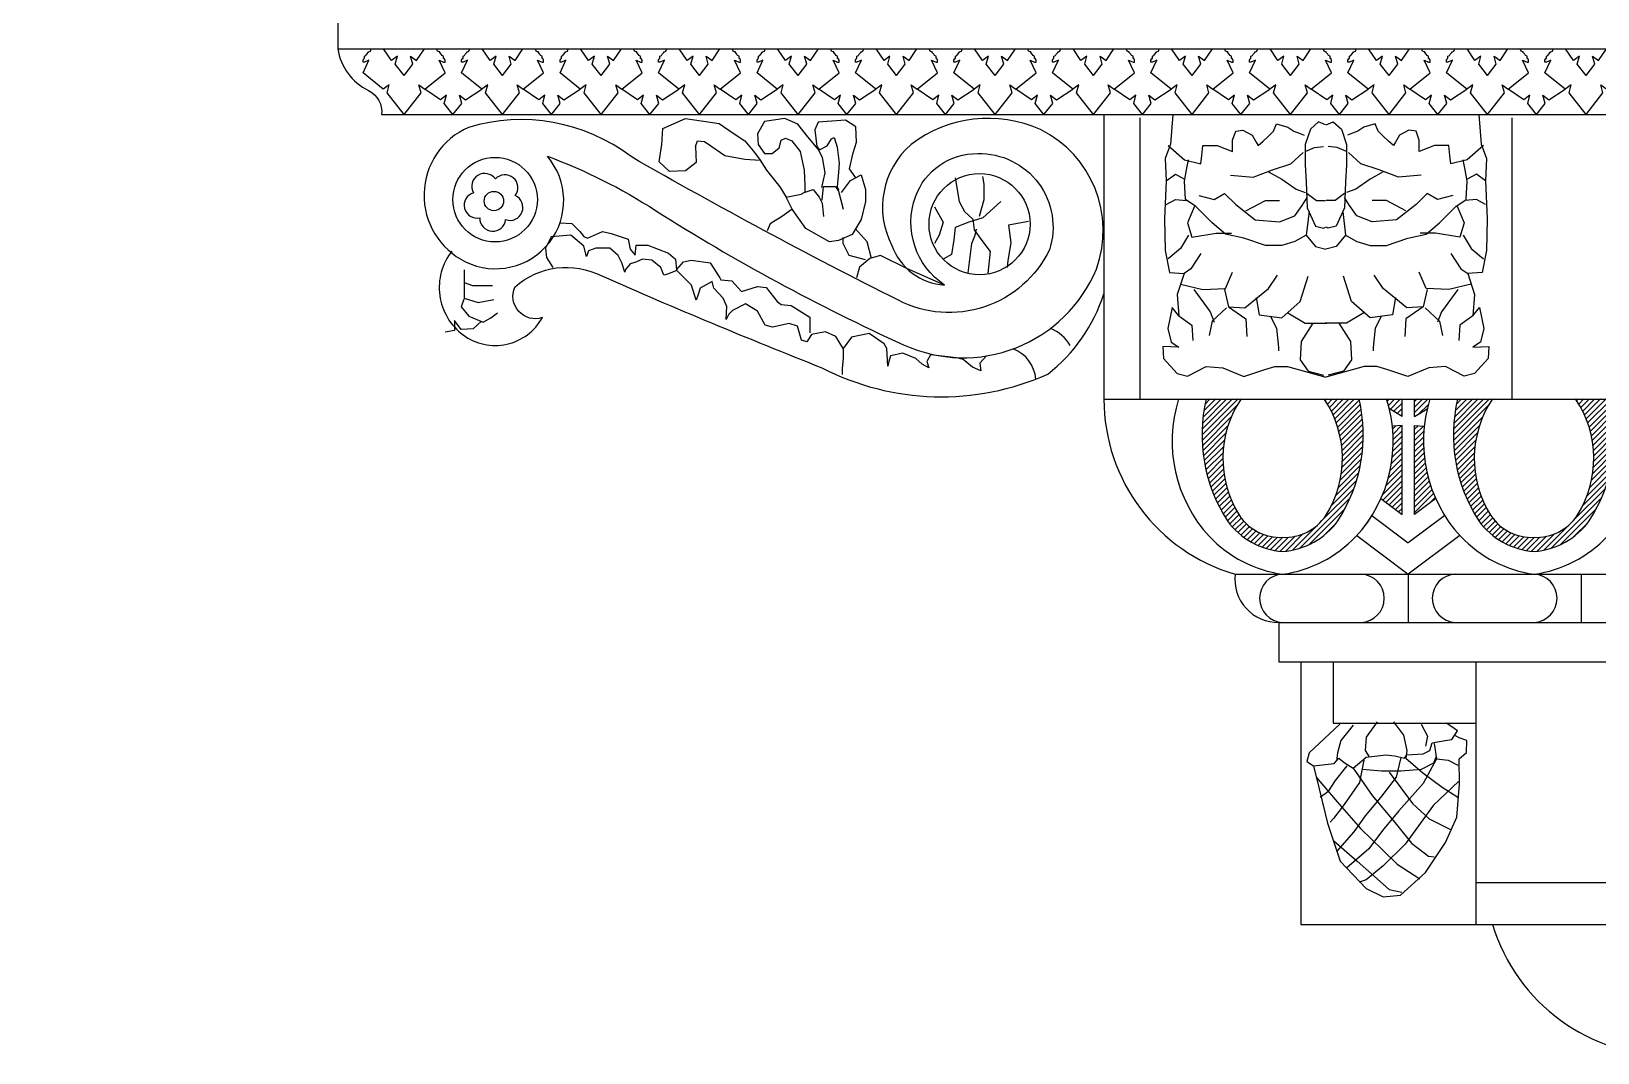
# Model space of a CAD drawing. Extents: x 140 to 2512, y 69 to 3554.
# Drawn here: x 140.4 to 498.2, y 3040.3 to 3273.6 of the extents above; entities that cross this region are included whole.
import ezdxf

# ---------------------------------------------------------------- set-up
doc = ezdxf.new("R2010")
doc.units = 0
doc.header["$LTSCALE"] = 10
doc.header["$MEASUREMENT"] = 0
for name, color, linetype in [('3', 3, 'CONTINUOUS'), ('4', 4, 'CONTINUOUS'), ('7', 7, 'CONTINUOUS'), ('BH', 3, 'CONTINUOUS')]:
    doc.layers.add(name, color=color, linetype=linetype)
pattern_1 = [(45, (119.9535, 2007.5576), (-0.6344319, 0.6344319), [])]

msp = doc.modelspace()

# ---------------------------------------------------------------- hatches: boundary and pattern name
at = {"layer": '3'}
h = msp.add_hatch(dxfattribs=at)
h.set_pattern_fill('ANSI31', color=256, scale=7.177778, style=0)
h.set_pattern_definition([(45, (62.5313, 2007.5576), (-0.6344319, 0.6344319), [])])
h.paths.add_polyline_path([(443.72, 3189.64), (435.75, 3189.64, -0.297247), (436.12, 3163.01, -0.262813), (426.24, 3158.04, -0.262813), (416.37, 3163.01, -0.297247), (416.74, 3189.64), (408.77, 3189.64, 0.20319), (413.62, 3161.81, 0.224863), (426.24, 3154.82, 0.224863), (438.86, 3161.81, 0.20319)])
h = msp.add_hatch(dxfattribs=at)
h.set_pattern_fill('ANSI31', color=256, scale=7.177778, style=0)
h.set_pattern_definition(pattern_1)
h.paths.add_polyline_path([(453.52, 3189.64), (450, 3189.64, -0.018345), (450.63, 3187.37), (453.52, 3185.65)])
h.paths.add_polyline_path([(453.52, 3183.56), (451.31, 3183.44, -0.133078), (448.7, 3166.88), (453.52, 3163.25)])
h.paths.add_polyline_path([(458.6, 3183.44), (456.39, 3183.56), (456.39, 3163.25), (461.21, 3166.88, -0.133078)])
h.paths.add_polyline_path([(456.39, 3189.64), (456.39, 3185.65), (459.28, 3187.37, -0.018345), (459.9, 3189.64)])
h = msp.add_hatch(dxfattribs=at)
h.set_pattern_fill('ANSI31', color=256, scale=7.177778, style=0)
h.set_pattern_definition(pattern_1)
h.paths.add_polyline_path([(501.14, 3189.64), (493.17, 3189.64, -0.297247), (493.54, 3163.01, -0.262813), (483.67, 3158.04, -0.262813), (473.79, 3163.01, -0.297247), (474.16, 3189.64), (466.19, 3189.64, 0.20319), (471.05, 3161.81, 0.224863), (483.67, 3154.82, 0.224863), (496.28, 3161.81, 0.20319)])

# ---------------------------------------------------------------- linework, layer by layer
for p, q in [((453.52, 3185.65), (453.52, 3189.64)), ((456.39, 3185.65), (456.39, 3189.64)), ((453.52, 3185.65), (450.63, 3187.37)), ((456.39, 3185.65), (459.28, 3187.37)), ((453.52, 3183.56), (451.31, 3183.44)), ((453.52, 3163.25), (453.52, 3183.56)), ((456.39, 3183.56), (458.6, 3183.44)), ((456.39, 3163.25), (456.39, 3183.56)), ((448.7, 3166.88), (453.52, 3163.25)), ((461.21, 3166.88), (456.39, 3163.25)), ((446.65, 3163.03), (454.95, 3156.78)), ((463.26, 3163.03), (454.95, 3156.78)), ((443.19, 3158.45), (454.95, 3149.59)), ((466.72, 3158.45), (454.95, 3149.59))]:
    msp.add_line(p, q, dxfattribs=at)
for points in [[(402.48, 3189.64, 0.269333), (409.51, 3158.21, 0.168546), (426.24, 3149.61, 0.168546), (442.98, 3158.21, 0.269333), (450, 3189.64)], [(408.77, 3189.64, 0.20319), (413.62, 3161.81, 0.224863), (426.24, 3154.82, 0.224863), (438.86, 3161.81, 0.20319), (443.72, 3189.64)], [(416.74, 3189.64, 0.297247), (416.37, 3163.01, 0.262813), (426.24, 3158.04, 0.262813), (436.12, 3163.01, 0.297247), (435.75, 3189.64)], [(459.9, 3189.64, 0.269333), (466.93, 3158.21, 0.168546), (483.67, 3149.61, 0.168546), (500.4, 3158.21, 0.269333), (507.43, 3189.64)], [(466.19, 3189.64, 0.20319), (471.05, 3161.81, 0.224863), (483.67, 3154.82, 0.224863), (496.28, 3161.81, 0.20319), (501.14, 3189.64)], [(474.16, 3189.64, 0.297247), (473.79, 3163.01, 0.262813), (483.67, 3158.04, 0.262813), (493.54, 3163.01, 0.297247), (493.17, 3189.64)]]:
    msp.add_lwpolyline(points, format="xyb", dxfattribs=at)
msp.add_arc((419.44, 3179.98), 32.06, 317.2513, 17.5471, dxfattribs=at)
at = {"layer": '4'}
for points in [[(520.4, 3439.61), (140.4, 3399.61), (140.4, 3389.61), (150.4, 3389.61, -0.01106), (167.25, 3355.64, 0.269558), (190.4, 3339.61), (190.4, 3334.61, 0.287592), (210.4, 3319.61), (210.4, 3269.61, 0.246886), (217.42, 3260.13, -0.323386), (220.4, 3254.61), (385.4, 3254.61)], [(349.02, 3215.68, -0.345789), (342.37, 3235.85, -0.32066), (356.59, 3245.7, -0.518727), (372.95, 3223.68, -0.420621), (338.48, 3212.2, -0.014331), (277.41, 3245.01, 0.240225), (240.27, 3251.69, 0.639459), (239.59, 3220.98, 0.813459), (258.29, 3245.08)], [(258.29, 3245.08, -0.055279), (282.97, 3232.73, 0.034965), (339.66, 3202.02, 0.423713), (383.69, 3219.32, 0.383894), (370.9, 3251.18, 0.276087), (341.36, 3247.79, 0.344707), (336.95, 3224.73, 0.299039), (349.02, 3215.68)], [(385.4, 3254.61), (385.4, 3189.61, 0.332536), (415.4, 3149.61, 0.458263), (425.4, 3138.61), (425.4, 3129.61), (430.4, 3129.61), (430.4, 3069.61), (474.18, 3069.61, 0.334457), (515.32, 3039.61, 0.179576), (520.4, 3029.61), (520.4, 3024.61)], [(236.45, 3223.43, 0.422795), (239.04, 3204.28, 0.45334), (257.14, 3208.23, -0.652258), (250.87, 3215.19, -0.312874), (270.73, 3217.74, 0.009735), (320.99, 3196.78, 0.228104), (372.57, 3195.32, 0.151167), (385.4, 3213.65, 0.428919)]]:
    msp.add_lwpolyline(points, format="xyb", dxfattribs=at)
at = {"layer": '7'}
for p, q in [((210.4, 3269.61), (1531.71, 3269.61)), ((385.4, 3254.61), (1530.25, 3254.61)), ((393.61, 3253.89), (393.61, 3189.61)), ((478.61, 3253.89), (478.61, 3189.61)), ((385.4, 3189.61), (1526.97, 3189.61)), ((415.4, 3149.61), (1527.37, 3149.61)), ((425.4, 3138.61), (1527.81, 3138.61)), ((425.4, 3129.61), (1528.27, 3129.61)), ((470.4, 3129.61), (470.4, 3069.61)), ((470.4, 3079.19), (510.2, 3079.19)), ((430.4, 3069.61), (1533.74, 3069.61))]:
    msp.add_line(p, q, dxfattribs=at)
for points in [[(292.11, 3247.33), (292.27, 3243.66), (289.87, 3241.75), (286.21, 3241.6), (283.82, 3243.82), (284.46, 3247.8), (284.62, 3251.46), (289.87, 3253.69), (297.52, 3252.58), (300.71, 3250.35), (303.42, 3248.6), (305.33, 3246.37), (306.77, 3244.46), (308.36, 3241.91), (311.39, 3238.09), (312.85, 3235.76)], [(320.95, 3237.93), (321.75, 3241.28), (321.11, 3244.78), (320.15, 3246.69), (317.76, 3249.55), (315.53, 3252.42), (312.5, 3253.69), (307.88, 3253.06), (306.29, 3250.19), (306.45, 3247.8), (307.88, 3245.73), (309.63, 3245.73), (311.23, 3247.01), (311.71, 3248.76), (312.66, 3249.24), (314.1, 3248.6), (316.01, 3246.21), (316.97, 3241.91), (317.12, 3238.41), (317.12, 3236.98)], [(328.74, 3240.2), (327.32, 3242.23), (328.12, 3245.89), (328.92, 3248.28), (328.76, 3251.78), (326.37, 3253.37), (320.15, 3252.9), (319.36, 3251.15), (319.83, 3247.33), (320.47, 3246.53), (322.22, 3247.48), (323.18, 3249.08), (323.82, 3249.39), (324.45, 3247.17), (324.93, 3243.51), (324.77, 3241.44), (324.45, 3238.09), (324.77, 3237.46)], [(292.11, 3247.33), (292.58, 3248.6), (294.18, 3248.44), (295.61, 3247.48), (298.8, 3245.26), (303.42, 3244.46), (306.91, 3244.23)], [(321.05, 3235.08), (321.39, 3238.15), (324.12, 3238.15), (324.81, 3237.13), (325.83, 3233.03)], [(325.49, 3236.79), (327.54, 3239.52), (329.93, 3240.88), (330.96, 3237.47)], [(351.43, 3240.19), (352.38, 3234.79), (353.6, 3232.49), (355.49, 3230.73), (355.76, 3228.3), (357.52, 3225.87), (359.41, 3223.3), (358.87, 3218.3)], [(356.98, 3231.41), (358.06, 3235.19), (358.06, 3238.71), (357.79, 3240.46)], [(330.96, 3237.47), (330.96, 3234.74), (329.93, 3230.64), (327.88, 3227.23), (324.81, 3225.87), (322.76, 3225.52), (317.29, 3228.6), (314.21, 3233.03), (312.85, 3235.76), (316.26, 3236.45), (316.95, 3236.79), (319, 3237.47), (320.37, 3235.76), (321.05, 3234.4), (321.39, 3231.33)], [(361.85, 3234.79), (357.79, 3231.01), (354.54, 3230.06), (351.43, 3228.84), (351.16, 3226.01), (350.62, 3222.63), (348.73, 3221.55)], [(314.21, 3233.03), (312.03, 3231.41), (309.16, 3229.66), (308.52, 3228.07)], [(346.7, 3233.57), (348.73, 3230.06), (347.78, 3227.09), (346.7, 3225.19)], [(332.33, 3221.77), (331.3, 3225.52), (328.57, 3228.6)], [(354.41, 3218.44), (355.22, 3225.19), (356.03, 3227.09), (356.3, 3228.44)], [(368.21, 3230.19), (363.61, 3229.38), (364.15, 3225.33), (363.47, 3221.28), (363.34, 3219.65)], [(330.96, 3221.43), (327.2, 3222.45), (325.83, 3225.18), (325.83, 3226.55)], [(349.02, 3215.68), (340.53, 3219.38), (334.38, 3222.45), (331.98, 3221.77), (329.59, 3219.72), (328.91, 3217.33)]]:
    msp.add_lwpolyline(points, dxfattribs=at)
msp.add_lwpolyline([(248.75, 3230.61, 0.955269), (250.95, 3236.11, 0.955269), (246.4, 3239.9, 0.955269), (241.39, 3236.75, 0.955269), (242.84, 3231.01, 0.955269)], format="xyb", close=True, dxfattribs=at)
for centre, radius in [((246.34, 3235.18), 9.65), ((357.01, 3229.58), 11.55), ((246.07, 3234.87), 2.21)]:
    msp.add_circle(centre, radius, dxfattribs=at)
at = {"layer": 'BH'}
for p, q in [((454.95, 3149.59), (454.95, 3138.61)), ((494.41, 3149.59), (494.41, 3138.61)), ((437.8, 3129.61), (437.8, 3115.61)), ((437.8, 3115.61), (470.4, 3115.61))]:
    msp.add_line(p, q, dxfattribs=at)
for points in [[(225.54, 3254.61), (221.67, 3259.56), (222.18, 3261.44), (220.81, 3260.41), (216.17, 3264.18), (217.53, 3267.08), (216.51, 3266.57), (216.34, 3266.57), (216.17, 3266.57), (216.17, 3266.74), (216.17, 3267.08), (216.34, 3267.42), (216.51, 3267.42), (216.51, 3267.59), (216.51, 3267.76), (216.51, 3267.94), (216.85, 3268.11), (217.02, 3268.45), (217.36, 3268.79), (217.36, 3268.96), (217.53, 3268.96), (217.88, 3269.13), (218.05, 3269.64)], [(225.54, 3263.54), (223.54, 3266.1), (224.05, 3267.98), (222.68, 3266.96), (220.88, 3269.61)], [(225.54, 3254.61), (229.42, 3259.56), (228.9, 3261.44), (230.27, 3260.41), (234.92, 3264.18), (233.55, 3267.08), (234.57, 3266.57), (234.74, 3266.57), (234.92, 3266.57), (234.92, 3266.74), (234.92, 3267.08), (234.74, 3267.42), (234.57, 3267.42), (234.57, 3267.59), (234.57, 3267.76), (234.57, 3267.94), (234.23, 3268.11), (234.06, 3268.45), (233.72, 3268.79), (233.72, 3268.96), (233.55, 3268.96), (233.2, 3269.13), (233.03, 3269.64)], [(225.54, 3263.54), (227.54, 3266.1), (227.03, 3267.98), (228.4, 3266.96), (230.2, 3269.61)], [(248.04, 3254.61), (244.17, 3259.56), (244.68, 3261.44), (243.31, 3260.41), (238.67, 3264.18), (240.03, 3267.08), (239.01, 3266.57), (238.84, 3266.57), (238.67, 3266.57), (238.67, 3266.74), (238.67, 3267.08), (238.84, 3267.42), (239.01, 3267.42), (239.01, 3267.59), (239.01, 3267.76), (239.01, 3267.94), (239.35, 3268.11), (239.52, 3268.45), (239.86, 3268.79), (239.86, 3268.96), (240.03, 3268.96), (240.38, 3269.13), (240.55, 3269.64)], [(248.04, 3263.54), (246.04, 3266.1), (246.55, 3267.98), (245.18, 3266.96), (243.38, 3269.61)], [(248.04, 3254.61), (251.92, 3259.56), (251.4, 3261.44), (252.77, 3260.41), (257.42, 3264.18), (256.05, 3267.08), (257.07, 3266.57), (257.24, 3266.57), (257.42, 3266.57), (257.42, 3266.74), (257.42, 3267.08), (257.24, 3267.42), (257.07, 3267.42), (257.07, 3267.59), (257.07, 3267.76), (257.07, 3267.94), (256.73, 3268.11), (256.56, 3268.45), (256.22, 3268.79), (256.22, 3268.96), (256.05, 3268.96), (255.7, 3269.13), (255.53, 3269.64)], [(248.04, 3263.54), (250.04, 3266.1), (249.53, 3267.98), (250.9, 3266.96), (252.7, 3269.61)], [(270.54, 3254.61), (266.67, 3259.56), (267.18, 3261.44), (265.81, 3260.41), (261.17, 3264.18), (262.53, 3267.08), (261.51, 3266.57), (261.34, 3266.57), (261.17, 3266.57), (261.17, 3266.74), (261.17, 3267.08), (261.34, 3267.42), (261.51, 3267.42), (261.51, 3267.59), (261.51, 3267.76), (261.51, 3267.94), (261.85, 3268.11), (262.02, 3268.45), (262.36, 3268.79), (262.36, 3268.96), (262.53, 3268.96), (262.88, 3269.13), (263.05, 3269.64)], [(270.54, 3263.54), (268.54, 3266.1), (269.05, 3267.98), (267.68, 3266.96), (265.88, 3269.61)], [(270.54, 3254.61), (274.42, 3259.56), (273.9, 3261.44), (275.27, 3260.41), (279.92, 3264.18), (278.55, 3267.08), (279.57, 3266.57), (279.74, 3266.57), (279.92, 3266.57), (279.92, 3266.74), (279.92, 3267.08), (279.74, 3267.42), (279.57, 3267.42), (279.57, 3267.59), (279.57, 3267.76), (279.57, 3267.94), (279.23, 3268.11), (279.06, 3268.45), (278.72, 3268.79), (278.72, 3268.96), (278.55, 3268.96), (278.2, 3269.13), (278.03, 3269.64)], [(270.54, 3263.54), (272.54, 3266.1), (272.03, 3267.98), (273.4, 3266.96), (275.2, 3269.61)], [(293.04, 3254.61), (289.17, 3259.56), (289.68, 3261.44), (288.31, 3260.41), (283.67, 3264.18), (285.03, 3267.08), (284.01, 3266.57), (283.84, 3266.57), (283.67, 3266.57), (283.67, 3266.74), (283.67, 3267.08), (283.84, 3267.42), (284.01, 3267.42), (284.01, 3267.59), (284.01, 3267.76), (284.01, 3267.94), (284.35, 3268.11), (284.52, 3268.45), (284.86, 3268.79), (284.86, 3268.96), (285.03, 3268.96), (285.38, 3269.13), (285.55, 3269.64)], [(293.04, 3263.54), (291.04, 3266.1), (291.55, 3267.98), (290.18, 3266.96), (288.38, 3269.61)], [(293.04, 3254.61), (296.92, 3259.56), (296.4, 3261.44), (297.77, 3260.41), (302.42, 3264.18), (301.05, 3267.08), (302.07, 3266.57), (302.24, 3266.57), (302.42, 3266.57), (302.42, 3266.74), (302.42, 3267.08), (302.24, 3267.42), (302.07, 3267.42), (302.07, 3267.59), (302.07, 3267.76), (302.07, 3267.94), (301.73, 3268.11), (301.56, 3268.45), (301.22, 3268.79), (301.22, 3268.96), (301.05, 3268.96), (300.7, 3269.13), (300.53, 3269.64)], [(293.04, 3263.54), (295.04, 3266.1), (294.53, 3267.98), (295.9, 3266.96), (297.7, 3269.61)], [(315.54, 3254.61), (311.67, 3259.56), (312.18, 3261.44), (310.81, 3260.41), (306.17, 3264.18), (307.53, 3267.08), (306.51, 3266.57), (306.34, 3266.57), (306.17, 3266.57), (306.17, 3266.74), (306.17, 3267.08), (306.34, 3267.42), (306.51, 3267.42), (306.51, 3267.59), (306.51, 3267.76), (306.51, 3267.94), (306.85, 3268.11), (307.02, 3268.45), (307.36, 3268.79), (307.36, 3268.96), (307.53, 3268.96), (307.88, 3269.13), (308.05, 3269.64)], [(315.54, 3263.54), (313.54, 3266.1), (314.05, 3267.98), (312.68, 3266.96), (310.88, 3269.61)], [(315.54, 3254.61), (319.42, 3259.56), (318.9, 3261.44), (320.27, 3260.41), (324.92, 3264.18), (323.55, 3267.08), (324.57, 3266.57), (324.74, 3266.57), (324.92, 3266.57), (324.92, 3266.74), (324.92, 3267.08), (324.74, 3267.42), (324.57, 3267.42), (324.57, 3267.59), (324.57, 3267.76), (324.57, 3267.94), (324.23, 3268.11), (324.06, 3268.45), (323.72, 3268.79), (323.72, 3268.96), (323.55, 3268.96), (323.2, 3269.13), (323.03, 3269.64)], [(315.54, 3263.54), (317.54, 3266.1), (317.03, 3267.98), (318.4, 3266.96), (320.2, 3269.61)], [(338.04, 3254.61), (334.17, 3259.56), (334.68, 3261.44), (333.31, 3260.41), (328.67, 3264.18), (330.03, 3267.08), (329.01, 3266.57), (328.84, 3266.57), (328.67, 3266.57), (328.67, 3266.74), (328.67, 3267.08), (328.84, 3267.42), (329.01, 3267.42), (329.01, 3267.59), (329.01, 3267.76), (329.01, 3267.94), (329.35, 3268.11), (329.52, 3268.45), (329.86, 3268.79), (329.86, 3268.96), (330.03, 3268.96), (330.38, 3269.13), (330.55, 3269.64)], [(338.04, 3263.54), (336.04, 3266.1), (336.55, 3267.98), (335.18, 3266.96), (333.38, 3269.61)], [(338.04, 3254.61), (341.92, 3259.56), (341.4, 3261.44), (342.77, 3260.41), (347.42, 3264.18), (346.05, 3267.08), (347.07, 3266.57), (347.24, 3266.57), (347.42, 3266.57), (347.42, 3266.74), (347.42, 3267.08), (347.24, 3267.42), (347.07, 3267.42), (347.07, 3267.59), (347.07, 3267.76), (347.07, 3267.94), (346.73, 3268.11), (346.56, 3268.45), (346.22, 3268.79), (346.22, 3268.96), (346.05, 3268.96), (345.7, 3269.13), (345.53, 3269.64)], [(338.04, 3263.54), (340.04, 3266.1), (339.53, 3267.98), (340.9, 3266.96), (342.7, 3269.61)], [(360.54, 3254.61), (356.67, 3259.56), (357.18, 3261.44), (355.81, 3260.41), (351.17, 3264.18), (352.53, 3267.08), (351.51, 3266.57), (351.34, 3266.57), (351.17, 3266.57), (351.17, 3266.74), (351.17, 3267.08), (351.34, 3267.42), (351.51, 3267.42), (351.51, 3267.59), (351.51, 3267.76), (351.51, 3267.94), (351.85, 3268.11), (352.02, 3268.45), (352.36, 3268.79), (352.36, 3268.96), (352.53, 3268.96), (352.88, 3269.13), (353.05, 3269.64)], [(360.54, 3263.54), (358.54, 3266.1), (359.05, 3267.98), (357.68, 3266.96), (355.88, 3269.61)], [(360.54, 3254.61), (364.42, 3259.56), (363.9, 3261.44), (365.27, 3260.41), (369.92, 3264.18), (368.55, 3267.08), (369.57, 3266.57), (369.74, 3266.57), (369.92, 3266.57), (369.92, 3266.74), (369.92, 3267.08), (369.74, 3267.42), (369.57, 3267.42), (369.57, 3267.59), (369.57, 3267.76), (369.57, 3267.94), (369.23, 3268.11), (369.06, 3268.45), (368.72, 3268.79), (368.72, 3268.96), (368.55, 3268.96), (368.2, 3269.13), (368.03, 3269.64)], [(360.54, 3263.54), (362.54, 3266.1), (362.03, 3267.98), (363.4, 3266.96), (365.2, 3269.61)], [(383.04, 3254.61), (379.17, 3259.56), (379.68, 3261.44), (378.31, 3260.41), (373.67, 3264.18), (375.03, 3267.08), (374.01, 3266.57), (373.84, 3266.57), (373.67, 3266.57), (373.67, 3266.74), (373.67, 3267.08), (373.84, 3267.42), (374.01, 3267.42), (374.01, 3267.59), (374.01, 3267.76), (374.01, 3267.94), (374.35, 3268.11), (374.52, 3268.45), (374.86, 3268.79), (374.86, 3268.96), (375.03, 3268.96), (375.38, 3269.13), (375.55, 3269.64)], [(383.04, 3263.54), (381.04, 3266.1), (381.55, 3267.98), (380.18, 3266.96), (378.38, 3269.61)], [(383.04, 3254.61), (386.92, 3259.56), (386.4, 3261.44), (387.77, 3260.41), (392.42, 3264.18), (391.05, 3267.08), (392.07, 3266.57), (392.24, 3266.57), (392.42, 3266.57), (392.42, 3266.74), (392.42, 3267.08), (392.24, 3267.42), (392.07, 3267.42), (392.07, 3267.59), (392.07, 3267.76), (392.07, 3267.94), (391.73, 3268.11), (391.56, 3268.45), (391.22, 3268.79), (391.22, 3268.96), (391.05, 3268.96), (390.7, 3269.13), (390.53, 3269.64)], [(383.04, 3263.54), (385.04, 3266.1), (384.53, 3267.98), (385.9, 3266.96), (387.7, 3269.61)], [(405.54, 3254.61), (401.67, 3259.56), (402.18, 3261.44), (400.81, 3260.41), (396.17, 3264.18), (397.53, 3267.08), (396.51, 3266.57), (396.34, 3266.57), (396.17, 3266.57), (396.17, 3266.74), (396.17, 3267.08), (396.34, 3267.42), (396.51, 3267.42), (396.51, 3267.59), (396.51, 3267.76), (396.51, 3267.94), (396.85, 3268.11), (397.02, 3268.45), (397.36, 3268.79), (397.36, 3268.96), (397.53, 3268.96), (397.88, 3269.13), (398.05, 3269.64)], [(405.54, 3263.54), (403.54, 3266.1), (404.05, 3267.98), (402.68, 3266.96), (400.88, 3269.61)], [(405.54, 3254.61), (409.42, 3259.56), (408.9, 3261.44), (410.27, 3260.41), (414.92, 3264.18), (413.55, 3267.08), (414.57, 3266.57), (414.74, 3266.57), (414.92, 3266.57), (414.92, 3266.74), (414.92, 3267.08), (414.74, 3267.42), (414.57, 3267.42), (414.57, 3267.59), (414.57, 3267.76), (414.57, 3267.94), (414.23, 3268.11), (414.06, 3268.45), (413.72, 3268.79), (413.72, 3268.96), (413.55, 3268.96), (413.2, 3269.13), (413.03, 3269.64)], [(405.54, 3263.54), (407.54, 3266.1), (407.03, 3267.98), (408.4, 3266.96), (410.2, 3269.61)], [(428.04, 3254.61), (424.17, 3259.56), (424.68, 3261.44), (423.31, 3260.41), (418.67, 3264.18), (420.03, 3267.08), (419.01, 3266.57), (418.84, 3266.57), (418.67, 3266.57), (418.67, 3266.74), (418.67, 3267.08), (418.84, 3267.42), (419.01, 3267.42), (419.01, 3267.59), (419.01, 3267.76), (419.01, 3267.94), (419.35, 3268.11), (419.52, 3268.45), (419.86, 3268.79), (419.86, 3268.96), (420.03, 3268.96), (420.38, 3269.13), (420.55, 3269.64)], [(428.04, 3263.54), (426.04, 3266.1), (426.55, 3267.98), (425.18, 3266.96), (423.38, 3269.61)], [(428.04, 3254.61), (431.92, 3259.56), (431.4, 3261.44), (432.77, 3260.41), (437.42, 3264.18), (436.05, 3267.08), (437.07, 3266.57), (437.24, 3266.57), (437.42, 3266.57), (437.42, 3266.74), (437.42, 3267.08), (437.24, 3267.42), (437.07, 3267.42), (437.07, 3267.59), (437.07, 3267.76), (437.07, 3267.94), (436.73, 3268.11), (436.56, 3268.45), (436.22, 3268.79), (436.22, 3268.96), (436.05, 3268.96), (435.7, 3269.13), (435.53, 3269.64)], [(428.04, 3263.54), (430.04, 3266.1), (429.53, 3267.98), (430.9, 3266.96), (432.7, 3269.61)], [(450.54, 3254.61), (446.67, 3259.56), (447.18, 3261.44), (445.81, 3260.41), (441.17, 3264.18), (442.53, 3267.08), (441.51, 3266.57), (441.34, 3266.57), (441.17, 3266.57), (441.17, 3266.74), (441.17, 3267.08), (441.34, 3267.42), (441.51, 3267.42), (441.51, 3267.59), (441.51, 3267.76), (441.51, 3267.94), (441.85, 3268.11), (442.02, 3268.45), (442.36, 3268.79), (442.36, 3268.96), (442.53, 3268.96), (442.88, 3269.13), (443.05, 3269.64)], [(450.54, 3263.54), (448.54, 3266.1), (449.05, 3267.98), (447.68, 3266.96), (445.88, 3269.61)], [(450.54, 3254.61), (454.42, 3259.56), (453.9, 3261.44), (455.27, 3260.41), (459.92, 3264.18), (458.55, 3267.08), (459.57, 3266.57), (459.74, 3266.57), (459.92, 3266.57), (459.92, 3266.74), (459.92, 3267.08), (459.74, 3267.42), (459.57, 3267.42), (459.57, 3267.59), (459.57, 3267.76), (459.57, 3267.94), (459.23, 3268.11), (459.06, 3268.45), (458.72, 3268.79), (458.72, 3268.96), (458.55, 3268.96), (458.2, 3269.13), (458.03, 3269.64)], [(450.54, 3263.54), (452.54, 3266.1), (452.03, 3267.98), (453.4, 3266.96), (455.2, 3269.61)], [(473.04, 3254.61), (469.17, 3259.56), (469.68, 3261.44), (468.31, 3260.41), (463.67, 3264.18), (465.03, 3267.08), (464.01, 3266.57), (463.84, 3266.57), (463.67, 3266.57), (463.67, 3266.74), (463.67, 3267.08), (463.84, 3267.42), (464.01, 3267.42), (464.01, 3267.59), (464.01, 3267.76), (464.01, 3267.94), (464.35, 3268.11), (464.52, 3268.45), (464.86, 3268.79), (464.86, 3268.96), (465.03, 3268.96), (465.38, 3269.13), (465.55, 3269.64)], [(473.04, 3263.54), (471.04, 3266.1), (471.55, 3267.98), (470.18, 3266.96), (468.38, 3269.61)], [(473.04, 3254.61), (476.92, 3259.56), (476.4, 3261.44), (477.77, 3260.41), (482.42, 3264.18), (481.05, 3267.08), (482.07, 3266.57), (482.24, 3266.57), (482.42, 3266.57), (482.42, 3266.74), (482.42, 3267.08), (482.24, 3267.42), (482.07, 3267.42), (482.07, 3267.59), (482.07, 3267.76), (482.07, 3267.94), (481.73, 3268.11), (481.56, 3268.45), (481.22, 3268.79), (481.22, 3268.96), (481.05, 3268.96), (480.7, 3269.13), (480.53, 3269.64)], [(473.04, 3263.54), (475.04, 3266.1), (474.53, 3267.98), (475.9, 3266.96), (477.7, 3269.61)], [(495.54, 3254.61), (491.67, 3259.56), (492.18, 3261.44), (490.81, 3260.41), (486.17, 3264.18), (487.53, 3267.08), (486.51, 3266.57), (486.34, 3266.57), (486.17, 3266.57), (486.17, 3266.74), (486.17, 3267.08), (486.34, 3267.42), (486.51, 3267.42), (486.51, 3267.59), (486.51, 3267.76), (486.51, 3267.94), (486.85, 3268.11), (487.02, 3268.45), (487.36, 3268.79), (487.36, 3268.96), (487.53, 3268.96), (487.88, 3269.13), (488.05, 3269.64)], [(495.54, 3263.54), (493.54, 3266.1), (494.05, 3267.98), (492.68, 3266.96), (490.88, 3269.61)], [(495.54, 3254.61), (499.42, 3259.56), (498.9, 3261.44), (500.27, 3260.41), (504.92, 3264.18), (503.55, 3267.08), (504.57, 3266.57), (504.74, 3266.57), (504.92, 3266.57), (504.92, 3266.74), (504.92, 3267.08), (504.74, 3267.42), (504.57, 3267.42), (504.57, 3267.59), (504.57, 3267.76), (504.57, 3267.94), (504.23, 3268.11), (504.06, 3268.45), (503.72, 3268.79), (503.72, 3268.96), (503.55, 3268.96), (503.2, 3269.13), (503.03, 3269.64)], [(495.54, 3263.54), (497.54, 3266.1), (497.03, 3267.98), (498.4, 3266.96), (500.2, 3269.61)], [(236.72, 3254.61), (234.72, 3257.17), (235.23, 3259.05), (233.87, 3258.02), (230.27, 3260.41)], [(236.72, 3254.61), (238.73, 3257.17), (238.21, 3259.05), (239.58, 3258.02), (243.31, 3260.41)], [(259.22, 3254.61), (257.22, 3257.17), (257.73, 3259.05), (256.37, 3258.02), (252.77, 3260.41)], [(259.22, 3254.61), (261.23, 3257.17), (260.71, 3259.05), (262.08, 3258.02), (265.81, 3260.41)], [(281.72, 3254.61), (279.72, 3257.17), (280.23, 3259.05), (278.87, 3258.02), (275.27, 3260.41)], [(281.72, 3254.61), (283.73, 3257.17), (283.21, 3259.05), (284.58, 3258.02), (288.31, 3260.41)], [(304.22, 3254.61), (302.22, 3257.17), (302.73, 3259.05), (301.37, 3258.02), (297.77, 3260.41)], [(304.22, 3254.61), (306.23, 3257.17), (305.71, 3259.05), (307.08, 3258.02), (310.81, 3260.41)], [(326.72, 3254.61), (324.72, 3257.17), (325.23, 3259.05), (323.87, 3258.02), (320.27, 3260.41)], [(326.72, 3254.61), (328.73, 3257.17), (328.21, 3259.05), (329.58, 3258.02), (333.31, 3260.41)], [(349.22, 3254.61), (347.22, 3257.17), (347.73, 3259.05), (346.37, 3258.02), (342.77, 3260.41)], [(349.22, 3254.61), (351.23, 3257.17), (350.71, 3259.05), (352.08, 3258.02), (355.81, 3260.41)], [(371.72, 3254.61), (369.72, 3257.17), (370.23, 3259.05), (368.87, 3258.02), (365.27, 3260.41)], [(371.72, 3254.61), (373.73, 3257.17), (373.21, 3259.05), (374.58, 3258.02), (378.31, 3260.41)], [(394.22, 3254.61), (392.22, 3257.17), (392.73, 3259.05), (391.37, 3258.02), (387.77, 3260.41)], [(394.22, 3254.61), (396.23, 3257.17), (395.71, 3259.05), (397.08, 3258.02), (400.81, 3260.41)], [(416.72, 3254.61), (414.72, 3257.17), (415.23, 3259.05), (413.87, 3258.02), (410.27, 3260.41)], [(416.72, 3254.61), (418.73, 3257.17), (418.21, 3259.05), (419.58, 3258.02), (423.31, 3260.41)], [(439.22, 3254.61), (437.22, 3257.17), (437.73, 3259.05), (436.37, 3258.02), (432.77, 3260.41)], [(439.22, 3254.61), (441.23, 3257.17), (440.71, 3259.05), (442.08, 3258.02), (445.81, 3260.41)], [(461.72, 3254.61), (459.72, 3257.17), (460.23, 3259.05), (458.87, 3258.02), (455.27, 3260.41)], [(461.72, 3254.61), (463.73, 3257.17), (463.21, 3259.05), (464.58, 3258.02), (468.31, 3260.41)], [(484.22, 3254.61), (482.22, 3257.17), (482.73, 3259.05), (481.37, 3258.02), (477.77, 3260.41)], [(484.22, 3254.61), (486.23, 3257.17), (485.71, 3259.05), (487.08, 3258.02), (490.81, 3260.41)], [(401.18, 3254.65), (400.6, 3247.86), (399.43, 3244.56), (399.63, 3239.51), (399.24, 3230.77), (399.43, 3223.58), (400.41, 3218.54), (403.71, 3218.34), (402.16, 3213.49), (402.55, 3208.63), (400.99, 3210.57), (400.02, 3205.72), (400.8, 3202.61), (402.55, 3201.45), (398.85, 3201.64), (399.05, 3198.92), (402.16, 3195.43), (404.49, 3194.84)], [(400.1, 3247.58), (403.84, 3244.31), (407.58, 3243.38), (407.81, 3245.24), (408.04, 3247.58), (411.31, 3247.58), (414.82, 3246.18), (414.82, 3248.74), (415.52, 3250.84), (417.15, 3251.07), (419.25, 3249.91), (420.19, 3248.28), (420.66, 3247.58), (421.82, 3248.51), (422.99, 3249.68), (424.16, 3250.84), (424.86, 3252.47), (427.43, 3251.77), (428.83, 3250.84), (430, 3250.37), (431.17, 3249.91)], [(436.07, 3252.24), (434.44, 3252.94), (432.57, 3251.31), (431.4, 3247.81), (431.4, 3243.14), (431.63, 3239.18), (431.87, 3233.34), (433.73, 3229.15), (435.6, 3228.68), (436.07, 3228.91)], [(436.15, 3252.24), (437.79, 3252.94), (439.66, 3251.31), (440.83, 3247.81), (440.83, 3243.14), (440.59, 3239.18), (440.36, 3233.34), (438.49, 3229.15), (436.62, 3228.68), (436.15, 3228.91)], [(472.12, 3247.58), (468.39, 3244.31), (464.65, 3243.38), (464.42, 3245.24), (464.18, 3247.58), (460.91, 3247.58), (457.41, 3246.18), (457.41, 3248.74), (456.71, 3250.84), (455.07, 3251.07), (452.97, 3249.91), (452.04, 3248.28), (451.57, 3247.58), (450.4, 3248.51), (449.23, 3249.68), (448.07, 3250.84), (447.37, 3252.47), (444.8, 3251.77), (443.39, 3250.84), (442.23, 3250.37), (441.06, 3249.91)], [(471.04, 3254.65), (471.62, 3247.86), (472.79, 3244.56), (472.6, 3239.51), (472.98, 3230.77), (472.79, 3223.58), (471.82, 3218.54), (468.51, 3218.34), (470.07, 3213.49), (469.68, 3208.63), (471.24, 3210.57), (472.21, 3205.72), (471.43, 3202.61), (469.68, 3201.45), (473.37, 3201.64), (473.18, 3198.92), (470.07, 3195.43), (467.74, 3194.84)], [(414.35, 3240.81), (419.49, 3240.34), (423.93, 3241.98), (428.13, 3243.38), (430.93, 3245.94)], [(431.4, 3246.18), (433.5, 3247.11), (435.6, 3247.34)], [(440.83, 3246.18), (438.72, 3247.11), (436.62, 3247.34)], [(457.88, 3240.81), (452.74, 3240.34), (448.3, 3241.98), (444.1, 3243.38), (441.29, 3245.94)], [(431.63, 3227.05), (429.06, 3225.65), (426.03, 3224.71), (422.29, 3224.71), (417.39, 3226.35), (413.18, 3227.28), (410.15, 3229.85), (406.41, 3233.58), (404.07, 3235.21), (403.84, 3239.41), (404.31, 3241.98), (404.77, 3244.31)], [(440.59, 3227.05), (443.16, 3225.65), (446.2, 3224.71), (449.93, 3224.71), (454.84, 3226.35), (459.04, 3227.28), (462.08, 3229.85), (465.82, 3233.58), (468.15, 3235.21), (468.39, 3239.41), (467.92, 3241.98), (467.45, 3244.31)], [(399.63, 3239.51), (401.74, 3241.04), (403.84, 3239.88)], [(422.99, 3241.51), (426.03, 3239.88), (429.3, 3237.54), (431.4, 3236.84)], [(449.23, 3241.51), (446.2, 3239.88), (442.93, 3237.54), (440.83, 3236.84)], [(472.6, 3239.51), (470.49, 3241.04), (468.39, 3239.88)], [(399.63, 3234.04), (401.74, 3235.21), (404.31, 3234.98)], [(407.11, 3236.14), (410.61, 3235.21), (412.95, 3236.61), (415.52, 3234.04), (419.95, 3230.55), (425.56, 3230.08), (429.06, 3231.48), (430.7, 3233.81), (431.87, 3235.68)], [(417.85, 3232.65), (422.29, 3234.98), (425.56, 3234.98)], [(431.87, 3236.61), (433.97, 3234.98), (436.07, 3234.98)], [(440.36, 3236.61), (438.26, 3234.98), (436.15, 3234.98)], [(465.12, 3236.14), (461.61, 3235.21), (459.28, 3236.61), (456.71, 3234.04), (452.27, 3230.55), (446.66, 3230.08), (443.16, 3231.48), (441.53, 3233.81), (440.36, 3235.68)], [(454.37, 3232.65), (449.93, 3234.98), (446.66, 3234.98)], [(472.59, 3234.04), (470.49, 3235.21), (467.92, 3234.98)], [(406.17, 3233.81), (404.54, 3229.85), (405.47, 3226.58), (411.08, 3227.51), (414.58, 3227.51)], [(432.27, 3232.44), (431.63, 3227.05), (433.73, 3224.48), (436.11, 3223.89)], [(439.96, 3232.44), (440.59, 3227.05), (438.49, 3224.48), (436.11, 3223.89)], [(466.05, 3233.81), (467.69, 3229.85), (466.75, 3226.58), (461.15, 3227.51), (457.64, 3227.51)], [(261.17, 3229.92), (263.87, 3229.73), (265.68, 3227.92), (266.58, 3226.8), (267.48, 3226.35), (270.86, 3227.92), (272.89, 3227.47), (276.73, 3226.12), (277.18, 3223.87), (278.31, 3222.52), (278.53, 3224.77), (281.24, 3224.77), (285.97, 3222.97), (287.55, 3221.62), (287.78, 3219.14), (289.36, 3220.94), (291.16, 3221.39), (295.44, 3220.72), (297.7, 3217.34), (297.92, 3216.89), (300.41, 3216.66), (302.66, 3214.18), (306.27, 3215.31), (308.3, 3215.09), (310.78, 3211.93), (311.68, 3211.26), (313.94, 3211.03), (318.22, 3208.33), (318.22, 3204.72)], [(325.86, 3201.19), (324.16, 3203.95), (321.82, 3205.01), (318.64, 3204.37), (317.57, 3202.68), (316.3, 3203.1), (315.45, 3206.28), (313.54, 3206.92), (309.72, 3206.07), (308.02, 3206.49), (306.32, 3209.68), (303.56, 3211.37), (300.58, 3209.89), (299.73, 3209.04), (299.1, 3207.77), (299.31, 3210.74), (298.46, 3212.65), (296.34, 3214.98), (295.91, 3216.47), (293.15, 3214.98), (292.72, 3213.5), (292.3, 3212.22), (291.24, 3215.62), (289.54, 3217.31), (287.84, 3219.01), (285.72, 3218.16), (284.87, 3217.95), (284.23, 3219.65), (282.11, 3221.34), (279.98, 3221.56), (278.49, 3220.92), (277.22, 3220.5), (276.16, 3219.22), (275.95, 3218.59), (275.31, 3220.71), (274.46, 3222.41), (272.55, 3224.1), (269.36, 3224.1), (267.66, 3223.47), (267.24, 3222.19), (266.6, 3224.53), (263.63, 3227.07), (259.17, 3226.65), (257.89, 3224.1), (258.1, 3221.98), (259.54, 3219.69)], [(404.77, 3227.05), (402.9, 3224.01), (400.1, 3221.68)], [(467.45, 3227.05), (469.32, 3224.01), (472.12, 3221.68)], [(407.58, 3222.85), (405.24, 3219.35), (403.71, 3218.34)], [(464.65, 3222.85), (466.98, 3219.35), (468.51, 3218.34)], [(239.27, 3219.15), (239.27, 3216.24), (241.21, 3215.59), (245.75, 3215.59)], [(402.93, 3215.91), (408.04, 3214.68), (413.18, 3214.92), (414.82, 3218.65)], [(412.95, 3214.68), (413.88, 3210.72), (417.62, 3210.48), (422.99, 3214.92), (425.09, 3217.95)], [(420.19, 3212.82), (420.89, 3208.85), (426.03, 3208.15), (430.23, 3211.88), (432.1, 3217.71)], [(452.04, 3212.82), (451.34, 3208.85), (446.2, 3208.15), (441.99, 3211.88), (440.12, 3217.71)], [(459.28, 3214.68), (458.34, 3210.72), (454.61, 3210.48), (449.23, 3214.92), (447.13, 3217.95)], [(469.29, 3215.91), (464.18, 3214.68), (459.04, 3214.92), (457.41, 3218.65)], [(239.27, 3216.24), (239.27, 3212.67), (242.51, 3211.7), (246.08, 3212.35)], [(405.94, 3214.68), (409.68, 3209.55), (410.61, 3207.22)], [(466.28, 3214.68), (462.55, 3209.55), (461.61, 3207.22)], [(239.19, 3212.42), (238.61, 3210.69), (240.34, 3208.57), (243.62, 3207.23), (245.35, 3208.19), (246.89, 3209.34)], [(413.42, 3210.48), (410.15, 3207.45), (409.44, 3204.18)], [(413.88, 3210.72), (417.85, 3207.92), (418.09, 3203.95)], [(458.34, 3210.72), (454.37, 3207.92), (454.14, 3203.95)], [(458.81, 3210.48), (462.08, 3207.45), (462.78, 3204.18)], [(237.07, 3207.61), (237.07, 3207.03), (237.07, 3205.3), (234.95, 3204.92)], [(243.23, 3207.42), (241.3, 3205.69), (238.61, 3205.49), (237.07, 3207.61)], [(402.55, 3208.63), (405.47, 3206.52), (405.71, 3203.02)], [(423.46, 3208.5), (424.86, 3205.82), (425.33, 3201.38), (425.33, 3200.68)], [(427.43, 3209.32), (431.4, 3206.98), (434.9, 3206.98), (436.3, 3206.98)], [(433.15, 3206.98), (430.47, 3202.78), (430.23, 3198.58), (432.1, 3196.02), (435.6, 3195.09)], [(444.8, 3209.32), (440.83, 3206.98), (437.32, 3206.98), (435.92, 3206.98)], [(439.07, 3206.98), (441.76, 3202.78), (441.99, 3198.58), (440.12, 3196.02), (436.62, 3195.09)], [(448.77, 3208.5), (447.37, 3205.82), (446.9, 3201.38), (446.9, 3200.68)], [(469.68, 3208.63), (466.75, 3206.52), (466.52, 3203.02)], [(358.57, 3199.49), (357.08, 3197.8), (357.29, 3196.1), (355.38, 3196.95), (353.26, 3198.65), (351.77, 3199.07), (345.82, 3199.71), (344.97, 3198.22), (345.4, 3196.74), (343.91, 3197.58), (342.43, 3198.86), (339.45, 3200.13), (336.69, 3199.49), (336.27, 3198.22), (336.05, 3197.16), (335.84, 3201.19), (335.2, 3202.25), (331.81, 3204.59), (327.77, 3203.74), (325.86, 3201.19), (325.86, 3199.07), (325.65, 3196.52), (325.65, 3195.25)], [(404.49, 3194.84), (408.76, 3197.05), (412.6, 3196.73), (417.4, 3194.81), (422.2, 3196.41), (424.44, 3197.05), (427.32, 3197.05), (436.11, 3194.61)], [(467.74, 3194.84), (463.46, 3197.05), (459.62, 3196.73), (454.82, 3194.81), (450.02, 3196.41), (447.78, 3197.05), (444.9, 3197.05), (436.11, 3194.61)], [(439.31, 3115.35), (435.8, 3112.1), (432.29, 3108.84), (431.78, 3106.84), (433.29, 3105.83), (438.05, 3106.34), (439.06, 3107.59), (440.31, 3106.59), (442.32, 3105.33), (445.33, 3107.84), (449.84, 3108.34), (451.85, 3108.09), (454.11, 3107.59), (454.61, 3108.34), (458.37, 3108.59), (459.88, 3109.34), (460.38, 3111.1), (463.39, 3111.6), (464.89, 3111.85), (466.15, 3113.85), (463.64, 3115.61)], [(442.32, 3115.1), (439.56, 3111.6), (438.81, 3108.84), (438.56, 3106.96)], [(447.84, 3115.86), (445.33, 3112.35), (445.08, 3109.34), (445.97, 3107.91)], [(451.6, 3115.86), (453.86, 3112.85), (454.61, 3109.34), (454.36, 3107.59)], [(457.87, 3115.35), (459.37, 3112.6), (458.87, 3110.34)], [(433.29, 3105.83), (434.56, 3100.6), (436.5, 3092.71), (439.35, 3084.05), (445.31, 3077.84), (449.19, 3075.9), (453.2, 3076.29), (458.9, 3081.46), (463.43, 3088.32), (466.02, 3094.14), (466.67, 3101.64), (466.54, 3107.46), (468.22, 3108.88), (468.35, 3111.6), (466.54, 3112.24), (465.52, 3112.85)], [(460.84, 3110.95), (461.36, 3107.46), (458.38, 3101.77), (452.82, 3095.56), (449.06, 3091.03), (445.95, 3086.89), (440.9, 3082.5)], [(440.88, 3105.83), (438.27, 3102.5), (436.53, 3099.89), (434.79, 3098.58)], [(444.8, 3107.13), (443.78, 3102.06), (440.3, 3096.99), (437.84, 3093.81), (437.11, 3092.94)], [(453.21, 3107.71), (452.19, 3103.22), (448.57, 3098.58), (445.09, 3094.38), (442.48, 3090.76), (438.71, 3086.42)], [(444.51, 3105.1), (448.86, 3104.67), (453.21, 3104.67), (458, 3105.1), (460.75, 3106.55), (461.33, 3107.86)], [(454.36, 3107.59), (458.25, 3104.22), (462.66, 3100.99), (466.28, 3098.66)], [(461.36, 3107.46), (464.09, 3107.13), (466.26, 3105.97)], [(433.92, 3103.22), (438.7, 3097.63), (444.01, 3091.55), (449.06, 3086.64), (452.43, 3083.4), (457.61, 3080.04)], [(442.32, 3105.33), (446.73, 3099.05), (451.91, 3092.84), (455.66, 3088.19), (459.55, 3085.21), (460.84, 3085.08)], [(466.41, 3102.28), (460.71, 3096.85), (454.24, 3087.93), (449.19, 3083.01), (445.31, 3079.78), (443.75, 3079.26)], [(450.61, 3104.35), (455.92, 3097.24), (459.68, 3093.75), (464.73, 3091.23)], [(437.93, 3088.7), (443.23, 3084.05), (447.25, 3080.56), (450.61, 3077.58), (453.46, 3076.94)]]:
    msp.add_lwpolyline(points, dxfattribs=at)
for centre, radius, start, end in [((254.87, 3221.67), 3.87, 38.8238, 42.0172), ((369.84, 3197.34), 9.06, 29.6857, 68.2584), ((361.85, 3193.59), 8.02, 4.2108, 69.2463), ((426.48, 3144.11), 5.51, 92.5097, 267.4903), ((443.96, 3144.11), 5.51, 272.5097, 87.4903), ((465.94, 3144.11), 5.51, 92.5097, 267.4903), ((483.42, 3144.11), 5.51, 272.5097, 87.4903)]:
    msp.add_arc(centre, radius, start, end, dxfattribs=at)

doc.saveas('drawing.dxf')
